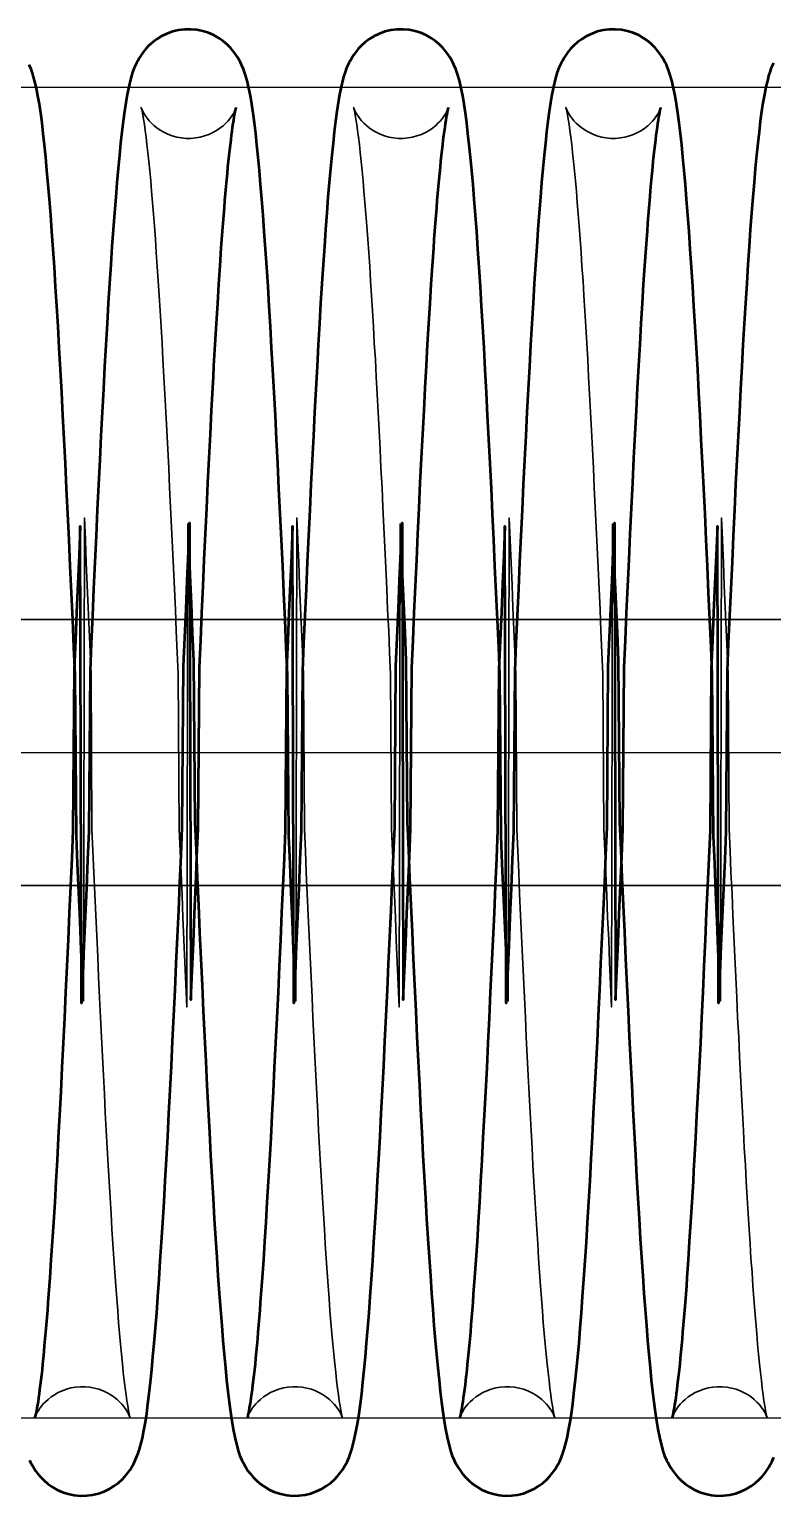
# Model space of a CAD drawing. Header units: millimetres. Extents: x 1448 to 104164, y -19509 to -89.
# Drawn here: x 57135.6 to 57191.4, y -3869 to -3758.8 of the extents above; entities that cross this region are included whole.
import ezdxf

# ---------------------------------------------------------------- set-up
doc = ezdxf.new("R2010")
doc.units = ezdxf.units.MM
doc.header["$LTSCALE"] = 60
doc.header["$MEASUREMENT"] = 0
doc.linetypes.add('CEN', pattern=[62, 60, -1, 0, -1])
doc.layers.get('0').update_dxf_attribs({"linetype": 'CONTINUOUS'})
doc.layers.add('cen', color=14, linetype='CONTINUOUS')
doc.layers.add('가려진 것(ISO)', color=7, linetype='CONTINUOUS', lineweight=35)
doc.layers.add('가시적인 것(ISO)', color=7, linetype='CONTINUOUS', lineweight=50)

# ---------------------------------------------------------------- blocks, each defined once
blk = doc.blocks.new('토션스프링 3')
at = {"layer": '가려진 것(ISO)', "flags": 128}
for points in [[(21461698.5, -50952857.63), (21461698.5, -50952857.65), (21461698.52, -50952857.7), (21461698.57, -50952857.81), (21461698.65, -50952857.97), (21461698.7, -50952858.07), (21461698.78, -50952858.19), (21461698.87, -50952858.33), (21461698.98, -50952858.48), (21461699.12, -50952858.65), (21461699.29, -50952858.82), (21461699.49, -50952859), (21461699.71, -50952859.18), (21461699.97, -50952859.35), (21461700.25, -50952859.51), (21461700.55, -50952859.65), (21461700.87, -50952859.77), (21461701.21, -50952859.86), (21461701.56, -50952859.92), (21461701.91, -50952859.95), (21461702.27, -50952859.95), (21461702.62, -50952859.92), (21461702.97, -50952859.85), (21461703.3, -50952859.76), (21461703.62, -50952859.64), (21461703.92, -50952859.49), (21461704.2, -50952859.33), (21461704.45, -50952859.16), (21461704.67, -50952858.98), (21461704.87, -50952858.8), (21461705.03, -50952858.62), (21461705.17, -50952858.46), (21461705.28, -50952858.31), (21461705.37, -50952858.17), (21461705.44, -50952858.06), (21461705.49, -50952857.95), (21461705.54, -50952857.87), (21461705.59, -50952857.74), (21461705.62, -50952857.67), (21461705.63, -50952857.63), (21461705.63, -50952857.63), (21461705.63, -50952857.67), (21461705.61, -50952857.73), (21461705.59, -50952857.81), (21461705.57, -50952857.91), (21461705.52, -50952858.17), (21461705.46, -50952858.51), (21461705.4, -50952858.9), (21461705.33, -50952859.35), (21461705.27, -50952859.86), (21461705.2, -50952860.41), (21461705.13, -50952861.02), (21461705.06, -50952861.68), (21461704.99, -50952862.38), (21461704.92, -50952863.13), (21461704.85, -50952863.92), (21461704.78, -50952864.76), (21461704.71, -50952865.64), (21461704.64, -50952866.56), (21461704.57, -50952867.52), (21461704.5, -50952868.53), (21461704.43, -50952869.57), (21461704.35, -50952870.65), (21461704.28, -50952871.77), (21461704.21, -50952872.92), (21461704.14, -50952874.11), (21461704.07, -50952875.33), (21461704, -50952876.58), (21461703.93, -50952877.86), (21461703.86, -50952879.18), (21461703.78, -50952880.53), (21461703.71, -50952881.9), (21461703.64, -50952883.31), (21461703.57, -50952884.74), (21461703.5, -50952886.2), (21461703.43, -50952887.68), (21461703.35, -50952889.18), (21461703.28, -50952890.7), (21461703.21, -50952892.23), (21461703.14, -50952893.79), (21461703.07, -50952895.37), (21461703, -50952896.96), (21461702.93, -50952898.58), (21461702.85, -50952900.21), (21461702.78, -50952911.85), (21461702.71, -50952913.5), (21461702.64, -50952915.16), (21461702.57, -50952916.83), (21461702.5, -50952918.5), (21461702.42, -50952920.18), (21461702.35, -50952921.86), (21461702.28, -50952923.54), (21461702.21, -50952925.23), (21461702.14, -50952888.93), (21461702.07, -50952890.62)], [(21461714.44, -50952857.63), (21461714.45, -50952857.65), (21461714.47, -50952857.7), (21461714.52, -50952857.81), (21461714.59, -50952857.97), (21461714.65, -50952858.07), (21461714.72, -50952858.19), (21461714.82, -50952858.33), (21461714.93, -50952858.48), (21461715.07, -50952858.65), (21461715.24, -50952858.82), (21461715.43, -50952859), (21461715.66, -50952859.18), (21461715.91, -50952859.35), (21461716.19, -50952859.51), (21461716.49, -50952859.65), (21461716.82, -50952859.77), (21461717.15, -50952859.86), (21461717.5, -50952859.92), (21461717.86, -50952859.95), (21461718.21, -50952859.95), (21461718.57, -50952859.92), (21461718.92, -50952859.85), (21461719.25, -50952859.76), (21461719.57, -50952859.64), (21461719.87, -50952859.49), (21461720.15, -50952859.33), (21461720.4, -50952859.16), (21461720.62, -50952858.98), (21461720.81, -50952858.8), (21461720.98, -50952858.62), (21461721.11, -50952858.46), (21461721.22, -50952858.31), (21461721.31, -50952858.17), (21461721.38, -50952858.06), (21461721.44, -50952857.95), (21461721.48, -50952857.87), (21461721.54, -50952857.74), (21461721.57, -50952857.67), (21461721.58, -50952857.63), (21461721.58, -50952857.63), (21461721.57, -50952857.67), (21461721.56, -50952857.73), (21461721.54, -50952857.81), (21461721.52, -50952857.91), (21461721.46, -50952858.17), (21461721.41, -50952858.51), (21461721.34, -50952858.9), (21461721.28, -50952859.35), (21461721.21, -50952859.86), (21461721.14, -50952860.41), (21461721.08, -50952861.02), (21461721.01, -50952861.68), (21461720.94, -50952862.38), (21461720.87, -50952863.13), (21461720.8, -50952863.92), (21461720.73, -50952864.76), (21461720.66, -50952865.64), (21461720.59, -50952866.56), (21461720.51, -50952867.52), (21461720.44, -50952868.53), (21461720.37, -50952869.57), (21461720.3, -50952870.65), (21461720.23, -50952871.77), (21461720.16, -50952872.92), (21461720.09, -50952874.11), (21461720.02, -50952875.33), (21461719.94, -50952876.58), (21461719.87, -50952877.86), (21461719.8, -50952879.18), (21461719.73, -50952880.53), (21461719.66, -50952881.9), (21461719.59, -50952883.31), (21461719.52, -50952884.74), (21461719.44, -50952886.2), (21461719.37, -50952887.68), (21461719.3, -50952889.18), (21461719.23, -50952890.7), (21461719.16, -50952892.23), (21461719.09, -50952893.79), (21461719.02, -50952895.37), (21461718.94, -50952896.96), (21461718.87, -50952898.58), (21461718.8, -50952900.21), (21461718.73, -50952911.85), (21461718.66, -50952913.5), (21461718.59, -50952915.16), (21461718.51, -50952916.83), (21461718.44, -50952918.5), (21461718.37, -50952920.18), (21461718.3, -50952921.86), (21461718.23, -50952923.54), (21461718.16, -50952925.23), (21461718.09, -50952888.93), (21461718.01, -50952890.62)], [(21461730.39, -50952857.63), (21461730.4, -50952857.65), (21461730.42, -50952857.7), (21461730.46, -50952857.81), (21461730.54, -50952857.97), (21461730.6, -50952858.07), (21461730.67, -50952858.19), (21461730.76, -50952858.33), (21461730.88, -50952858.48), (21461731.02, -50952858.65), (21461731.18, -50952858.82), (21461731.38, -50952859), (21461731.61, -50952859.18), (21461731.86, -50952859.35), (21461732.14, -50952859.51), (21461732.44, -50952859.65), (21461732.76, -50952859.77), (21461733.1, -50952859.86), (21461733.45, -50952859.92), (21461733.8, -50952859.95), (21461734.16, -50952859.95), (21461734.51, -50952859.92), (21461734.86, -50952859.85), (21461735.2, -50952859.76), (21461735.52, -50952859.64), (21461735.82, -50952859.49), (21461736.09, -50952859.33), (21461736.35, -50952859.16), (21461736.57, -50952858.98), (21461736.76, -50952858.8), (21461736.92, -50952858.62), (21461737.06, -50952858.46), (21461737.17, -50952858.31), (21461737.26, -50952858.17), (21461737.33, -50952858.06), (21461737.39, -50952857.95), (21461737.43, -50952857.87), (21461737.49, -50952857.74), (21461737.52, -50952857.67), (21461737.53, -50952857.63), (21461737.53, -50952857.63), (21461737.52, -50952857.67), (21461737.5, -50952857.73), (21461737.48, -50952857.81), (21461737.46, -50952857.91), (21461737.41, -50952858.17), (21461737.35, -50952858.51), (21461737.29, -50952858.9), (21461737.22, -50952859.35), (21461737.16, -50952859.86), (21461737.09, -50952860.41), (21461737.02, -50952861.02), (21461736.95, -50952861.68), (21461736.88, -50952862.38), (21461736.81, -50952863.13), (21461736.74, -50952863.92), (21461736.67, -50952864.76), (21461736.6, -50952865.64), (21461736.53, -50952866.56), (21461736.46, -50952867.52), (21461736.39, -50952868.53), (21461736.32, -50952869.57), (21461736.25, -50952870.65), (21461736.18, -50952871.77), (21461736.11, -50952872.92), (21461736.03, -50952874.11), (21461735.96, -50952875.33), (21461735.89, -50952876.58), (21461735.82, -50952877.86), (21461735.75, -50952879.18), (21461735.68, -50952880.53), (21461735.61, -50952881.9), (21461735.53, -50952883.31), (21461735.46, -50952884.74), (21461735.39, -50952886.2), (21461735.32, -50952887.68), (21461735.25, -50952889.18), (21461735.18, -50952890.7), (21461735.11, -50952892.23), (21461735.03, -50952893.79), (21461734.96, -50952895.37), (21461734.89, -50952896.96), (21461734.82, -50952898.58), (21461734.75, -50952900.21), (21461734.68, -50952911.85), (21461734.6, -50952913.5), (21461734.53, -50952915.16), (21461734.46, -50952916.83), (21461734.39, -50952918.5), (21461734.32, -50952920.18), (21461734.25, -50952921.86), (21461734.18, -50952923.54), (21461734.1, -50952925.23), (21461734.03, -50952888.93), (21461733.96, -50952890.62)], [(21461697.66, -50952956.08), (21461697.66, -50952956.06), (21461697.64, -50952956.01), (21461697.59, -50952955.9), (21461697.51, -50952955.74), (21461697.46, -50952955.64), (21461697.38, -50952955.52), (21461697.29, -50952955.38), (21461697.18, -50952955.23), (21461697.04, -50952955.06), (21461696.87, -50952954.89), (21461696.68, -50952954.71), (21461696.45, -50952954.53), (21461696.2, -50952954.36), (21461695.92, -50952954.2), (21461695.61, -50952954.06), (21461695.29, -50952953.94), (21461694.96, -50952953.85), (21461694.61, -50952953.79), (21461694.25, -50952953.76), (21461693.9, -50952953.76), (21461693.54, -50952953.79), (21461693.2, -50952953.86), (21461692.86, -50952953.95), (21461692.54, -50952954.07), (21461692.24, -50952954.21), (21461691.96, -50952954.37), (21461691.71, -50952954.55), (21461691.49, -50952954.73), (21461691.3, -50952954.91), (21461691.13, -50952955.08), (21461691, -50952955.25), (21461690.89, -50952955.4), (21461690.8, -50952955.53), (21461690.72, -50952955.65), (21461690.67, -50952955.75), (21461690.63, -50952955.84), (21461690.57, -50952955.97), (21461690.54, -50952956.04), (21461690.53, -50952956.08), (21461690.53, -50952956.08), (21461690.53, -50952956.04), (21461690.55, -50952955.99), (21461690.57, -50952955.9), (21461690.59, -50952955.8), (21461690.64, -50952955.54), (21461690.7, -50952955.21), (21461690.76, -50952954.82), (21461690.82, -50952954.37), (21461690.89, -50952953.86), (21461690.96, -50952953.3), (21461691.03, -50952952.69), (21461691.1, -50952952.03), (21461691.17, -50952951.32), (21461691.24, -50952950.57), (21461691.31, -50952949.77), (21461691.38, -50952948.93), (21461691.45, -50952948.05), (21461691.52, -50952947.13), (21461691.59, -50952946.17), (21461691.66, -50952945.16), (21461691.74, -50952944.12), (21461691.81, -50952943.03), (21461691.88, -50952941.92), (21461691.95, -50952940.76), (21461692.02, -50952939.57), (21461692.09, -50952938.35), (21461692.16, -50952937.1), (21461692.24, -50952935.82), (21461692.31, -50952934.51), (21461692.38, -50952933.16), (21461692.45, -50952931.78), (21461692.52, -50952930.38), (21461692.59, -50952928.95), (21461692.66, -50952927.49), (21461692.74, -50952926.01), (21461692.81, -50952924.51), (21461692.88, -50952922.99), (21461692.95, -50952921.45), (21461693.02, -50952919.89), (21461693.09, -50952918.32), (21461693.16, -50952916.73), (21461693.24, -50952915.12), (21461693.31, -50952913.49), (21461693.38, -50952911.85), (21461693.45, -50952900.2), (21461693.52, -50952898.54), (21461693.59, -50952896.87), (21461693.67, -50952895.2), (21461693.74, -50952893.52), (21461693.81, -50952891.84), (21461693.88, -50952890.15), (21461693.95, -50952888.47), (21461694.02, -50952924.78), (21461694.09, -50952923.09)], [(21461713.61, -50952956.08), (21461713.6, -50952956.06), (21461713.58, -50952956.01), (21461713.54, -50952955.9), (21461713.46, -50952955.74), (21461713.4, -50952955.64), (21461713.33, -50952955.52), (21461713.24, -50952955.38), (21461713.12, -50952955.23), (21461712.98, -50952955.06), (21461712.82, -50952954.89), (21461712.62, -50952954.71), (21461712.4, -50952954.53), (21461712.14, -50952954.36), (21461711.86, -50952954.2), (21461711.56, -50952954.06), (21461711.24, -50952953.94), (21461710.9, -50952953.85), (21461710.56, -50952953.79), (21461710.2, -50952953.76), (21461709.84, -50952953.76), (21461709.49, -50952953.79), (21461709.14, -50952953.86), (21461708.81, -50952953.95), (21461708.49, -50952954.07), (21461708.19, -50952954.21), (21461707.91, -50952954.37), (21461707.66, -50952954.55), (21461707.44, -50952954.73), (21461707.25, -50952954.91), (21461707.08, -50952955.08), (21461706.94, -50952955.25), (21461706.83, -50952955.4), (21461706.74, -50952955.53), (21461706.67, -50952955.65), (21461706.62, -50952955.75), (21461706.57, -50952955.84), (21461706.51, -50952955.97), (21461706.48, -50952956.04), (21461706.47, -50952956.08), (21461706.47, -50952956.08), (21461706.48, -50952956.04), (21461706.5, -50952955.99), (21461706.52, -50952955.9), (21461706.54, -50952955.8), (21461706.59, -50952955.54), (21461706.65, -50952955.21), (21461706.71, -50952954.82), (21461706.77, -50952954.37), (21461706.84, -50952953.86), (21461706.9, -50952953.3), (21461706.97, -50952952.69), (21461707.04, -50952952.03), (21461707.12, -50952951.32), (21461707.19, -50952950.57), (21461707.26, -50952949.77), (21461707.33, -50952948.93), (21461707.4, -50952948.05), (21461707.47, -50952947.13), (21461707.54, -50952946.17), (21461707.61, -50952945.16), (21461707.68, -50952944.12), (21461707.75, -50952943.03), (21461707.83, -50952941.92), (21461707.9, -50952940.76), (21461707.97, -50952939.57), (21461708.04, -50952938.35), (21461708.11, -50952937.1), (21461708.18, -50952935.82), (21461708.25, -50952934.51), (21461708.32, -50952933.16), (21461708.4, -50952931.78), (21461708.47, -50952930.38), (21461708.54, -50952928.95), (21461708.61, -50952927.49), (21461708.68, -50952926.01), (21461708.75, -50952924.51), (21461708.83, -50952922.99), (21461708.9, -50952921.45), (21461708.97, -50952919.89), (21461709.04, -50952918.32), (21461709.11, -50952916.73), (21461709.18, -50952915.12), (21461709.25, -50952913.49), (21461709.33, -50952911.85), (21461709.4, -50952900.2), (21461709.47, -50952898.54), (21461709.54, -50952896.87), (21461709.61, -50952895.2), (21461709.68, -50952893.52), (21461709.75, -50952891.84), (21461709.83, -50952890.15), (21461709.9, -50952888.47), (21461709.97, -50952924.78), (21461710.04, -50952923.09)], [(21461729.56, -50952956.08), (21461729.55, -50952956.06), (21461729.53, -50952956.01), (21461729.49, -50952955.9), (21461729.41, -50952955.74), (21461729.35, -50952955.64), (21461729.28, -50952955.52), (21461729.19, -50952955.38), (21461729.07, -50952955.23), (21461728.93, -50952955.06), (21461728.76, -50952954.89), (21461728.57, -50952954.71), (21461728.34, -50952954.53), (21461728.09, -50952954.36), (21461727.81, -50952954.2), (21461727.51, -50952954.06), (21461727.19, -50952953.94), (21461726.85, -50952953.85), (21461726.5, -50952953.79), (21461726.15, -50952953.76), (21461725.79, -50952953.76), (21461725.44, -50952953.79), (21461725.09, -50952953.86), (21461724.75, -50952953.95), (21461724.43, -50952954.07), (21461724.14, -50952954.21), (21461723.86, -50952954.37), (21461723.61, -50952954.55), (21461723.38, -50952954.73), (21461723.19, -50952954.91), (21461723.03, -50952955.08), (21461722.89, -50952955.25), (21461722.78, -50952955.4), (21461722.69, -50952955.53), (21461722.62, -50952955.65), (21461722.56, -50952955.75), (21461722.52, -50952955.84), (21461722.46, -50952955.97), (21461722.43, -50952956.04), (21461722.42, -50952956.08), (21461722.42, -50952956.08), (21461722.43, -50952956.04), (21461722.44, -50952955.99), (21461722.46, -50952955.9), (21461722.49, -50952955.8), (21461722.54, -50952955.54), (21461722.59, -50952955.21), (21461722.65, -50952954.82), (21461722.72, -50952954.37), (21461722.78, -50952953.86), (21461722.85, -50952953.3), (21461722.92, -50952952.69), (21461722.99, -50952952.03), (21461723.06, -50952951.32), (21461723.13, -50952950.57), (21461723.2, -50952949.77), (21461723.28, -50952948.93), (21461723.35, -50952948.05), (21461723.42, -50952947.13), (21461723.49, -50952946.17), (21461723.56, -50952945.16), (21461723.63, -50952944.12), (21461723.7, -50952943.03), (21461723.77, -50952941.92), (21461723.84, -50952940.76), (21461723.92, -50952939.57), (21461723.99, -50952938.35), (21461724.06, -50952937.1), (21461724.13, -50952935.82), (21461724.2, -50952934.51), (21461724.27, -50952933.16), (21461724.34, -50952931.78), (21461724.41, -50952930.38), (21461724.49, -50952928.95), (21461724.56, -50952927.49), (21461724.63, -50952926.01), (21461724.7, -50952924.51), (21461724.77, -50952922.99), (21461724.84, -50952921.45), (21461724.92, -50952919.89), (21461724.99, -50952918.32), (21461725.06, -50952916.73), (21461725.13, -50952915.12), (21461725.2, -50952913.49), (21461725.27, -50952911.85), (21461725.34, -50952900.2), (21461725.42, -50952898.54), (21461725.49, -50952896.87), (21461725.56, -50952895.2), (21461725.63, -50952893.52), (21461725.7, -50952891.84), (21461725.77, -50952890.15), (21461725.84, -50952888.47), (21461725.92, -50952924.78), (21461725.99, -50952923.09)], [(21461745.5, -50952956.08), (21461745.5, -50952956.06), (21461745.48, -50952956.01), (21461745.43, -50952955.9), (21461745.35, -50952955.74), (21461745.3, -50952955.64), (21461745.22, -50952955.52), (21461745.13, -50952955.38), (21461745.02, -50952955.23), (21461744.88, -50952955.06), (21461744.71, -50952954.89), (21461744.52, -50952954.71), (21461744.29, -50952954.53), (21461744.04, -50952954.36), (21461743.76, -50952954.2), (21461743.45, -50952954.06), (21461743.13, -50952953.94), (21461742.8, -50952953.85), (21461742.45, -50952953.79), (21461742.09, -50952953.76), (21461741.74, -50952953.76), (21461741.38, -50952953.79), (21461741.04, -50952953.86), (21461740.7, -50952953.95), (21461740.38, -50952954.07), (21461740.08, -50952954.21), (21461739.8, -50952954.37), (21461739.55, -50952954.55), (21461739.33, -50952954.73), (21461739.14, -50952954.91), (21461738.97, -50952955.08), (21461738.84, -50952955.25), (21461738.73, -50952955.4), (21461738.64, -50952955.53), (21461738.57, -50952955.65), (21461738.51, -50952955.75), (21461738.47, -50952955.84), (21461738.41, -50952955.97), (21461738.38, -50952956.04), (21461738.37, -50952956.08), (21461738.37, -50952956.08), (21461738.37, -50952956.04), (21461738.39, -50952955.99), (21461738.41, -50952955.9), (21461738.43, -50952955.8), (21461738.48, -50952955.54), (21461738.54, -50952955.21), (21461738.6, -50952954.82), (21461738.66, -50952954.37), (21461738.73, -50952953.86), (21461738.8, -50952953.3), (21461738.87, -50952952.69), (21461738.94, -50952952.03), (21461739.01, -50952951.32), (21461739.08, -50952950.57), (21461739.15, -50952949.77), (21461739.22, -50952948.93), (21461739.29, -50952948.05), (21461739.36, -50952947.13), (21461739.43, -50952946.17), (21461739.51, -50952945.16), (21461739.58, -50952944.12), (21461739.65, -50952943.03), (21461739.72, -50952941.92), (21461739.79, -50952940.76), (21461739.86, -50952939.57), (21461739.93, -50952938.35), (21461740, -50952937.1), (21461740.08, -50952935.82), (21461740.15, -50952934.51), (21461740.22, -50952933.16), (21461740.29, -50952931.78), (21461740.36, -50952930.38), (21461740.43, -50952928.95), (21461740.5, -50952927.49), (21461740.58, -50952926.01), (21461740.65, -50952924.51), (21461740.72, -50952922.99), (21461740.79, -50952921.45), (21461740.86, -50952919.89), (21461740.93, -50952918.32), (21461741, -50952916.73), (21461741.08, -50952915.12), (21461741.15, -50952913.49), (21461741.22, -50952911.85), (21461741.29, -50952900.2), (21461741.36, -50952898.54), (21461741.43, -50952896.87), (21461741.51, -50952895.2), (21461741.58, -50952893.52), (21461741.65, -50952891.84), (21461741.72, -50952890.15), (21461741.79, -50952888.47), (21461741.86, -50952924.78), (21461741.93, -50952923.09)]]:
    blk.add_lwpolyline(points, dxfattribs=at)
at = {"layer": '가시적인 것(ISO)', "flags": 128}
for points in [[(21461690.05, -50952854.31), (21461690.21, -50952854.66), (21461690.33, -50952854.97), (21461690.42, -50952855.25), (21461690.48, -50952855.53), (21461690.61, -50952856.08), (21461690.73, -50952856.66), (21461690.84, -50952857.28), (21461690.94, -50952857.94), (21461691.04, -50952858.66), (21461691.13, -50952859.45), (21461691.23, -50952860.3), (21461691.32, -50952861.22), (21461691.42, -50952862.21), (21461691.51, -50952863.26), (21461691.6, -50952864.37), (21461691.7, -50952865.55), (21461691.79, -50952866.79), (21461691.88, -50952868.08), (21461691.97, -50952869.44), (21461692.06, -50952870.86), (21461692.15, -50952872.33), (21461692.25, -50952873.87), (21461692.34, -50952875.46), (21461692.43, -50952877.1), (21461692.52, -50952878.79), (21461692.61, -50952880.52), (21461692.71, -50952882.3), (21461692.8, -50952884.11), (21461692.89, -50952885.97), (21461692.98, -50952887.87), (21461693.07, -50952889.81), (21461693.16, -50952891.79), (21461693.26, -50952893.79), (21461693.35, -50952895.83), (21461693.44, -50952897.88), (21461693.53, -50952899.96), (21461693.62, -50952912.05), (21461693.71, -50952914.16), (21461693.8, -50952916.29), (21461693.9, -50952918.44), (21461693.99, -50952920.6), (21461694.08, -50952922.76), (21461694.17, -50952924.93), (21461694.26, -50952889.1), (21461694.35, -50952891.26), (21461694.45, -50952893.41), (21461694.54, -50952895.55), (21461694.63, -50952897.69), (21461694.72, -50952899.82), (21461694.81, -50952911.94), (21461694.9, -50952914.04), (21461695, -50952916.11), (21461695.09, -50952918.16), (21461695.18, -50952920.18), (21461695.27, -50952922.16), (21461695.36, -50952924.12), (21461695.45, -50952926.04), (21461695.54, -50952927.93), (21461695.64, -50952929.78), (21461695.73, -50952931.59), (21461695.82, -50952933.35), (21461695.91, -50952935.07), (21461696, -50952936.73), (21461696.05, -50952937.54), (21461696.09, -50952938.34), (21461696.18, -50952939.89), (21461696.28, -50952941.39), (21461696.37, -50952942.84), (21461696.46, -50952944.23), (21461696.55, -50952945.55), (21461696.59, -50952946.19), (21461696.64, -50952946.81), (21461696.69, -50952947.42), (21461696.73, -50952948), (21461696.78, -50952948.57), (21461696.82, -50952949.12), (21461696.87, -50952949.66), (21461696.91, -50952950.17), (21461696.96, -50952950.67), (21461697, -50952951.15), (21461697.05, -50952951.62), (21461697.09, -50952952.06), (21461697.13, -50952952.49), (21461697.18, -50952952.89), (21461697.22, -50952953.27), (21461697.27, -50952953.64), (21461697.31, -50952953.98), (21461697.35, -50952954.3), (21461697.39, -50952954.6), (21461697.43, -50952954.88), (21461697.47, -50952955.13), (21461697.51, -50952955.36), (21461697.55, -50952955.56), (21461697.58, -50952955.73), (21461697.61, -50952955.88), (21461697.64, -50952955.98), (21461697.66, -50952956.05), (21461697.66, -50952956.08)], [(21461694.09, -50952923.09), (21461694.19, -50952920.93), (21461694.28, -50952918.77), (21461694.37, -50952916.62), (21461694.46, -50952914.48), (21461694.55, -50952912.36), (21461694.64, -50952900.26), (21461694.73, -50952898.19), (21461694.83, -50952896.13), (21461694.92, -50952894.1), (21461695.01, -50952892.09), (21461695.1, -50952890.11), (21461695.19, -50952888.16), (21461695.28, -50952886.25), (21461695.38, -50952884.38), (21461695.47, -50952882.56), (21461695.56, -50952880.78), (21461695.65, -50952879.04), (21461695.74, -50952877.35), (21461695.83, -50952875.7), (21461695.93, -50952874.1), (21461696.02, -50952872.56), (21461696.11, -50952871.07), (21461696.2, -50952869.64), (21461696.3, -50952868.27), (21461696.39, -50952866.96), (21461696.48, -50952865.72), (21461696.57, -50952864.53), (21461696.66, -50952863.41), (21461696.76, -50952862.36), (21461696.85, -50952861.37), (21461696.94, -50952860.44), (21461697.04, -50952859.58), (21461697.13, -50952858.79), (21461697.23, -50952858.06), (21461697.33, -50952857.39), (21461697.44, -50952856.76), (21461697.55, -50952856.17), (21461697.69, -50952855.61), (21461697.85, -50952855.06), (21461697.96, -50952854.75), (21461698.09, -50952854.43), (21461698.18, -50952854.25), (21461698.28, -50952854.05), (21461698.4, -50952853.85), (21461698.55, -50952853.63), (21461698.72, -50952853.39), (21461698.93, -50952853.14), (21461699.18, -50952852.89), (21461699.47, -50952852.65), (21461699.8, -50952852.41), (21461700.17, -50952852.2), (21461700.58, -50952852.03), (21461701.01, -50952851.89), (21461701.46, -50952851.8), (21461701.91, -50952851.76), (21461702.38, -50952851.77), (21461702.84, -50952851.83), (21461703.28, -50952851.93), (21461703.7, -50952852.09), (21461704.09, -50952852.28), (21461704.45, -50952852.49), (21461704.77, -50952852.73), (21461705.04, -50952852.98), (21461705.28, -50952853.23), (21461705.48, -50952853.47), (21461705.64, -50952853.7), (21461705.78, -50952853.92), (21461705.9, -50952854.12), (21461706, -50952854.31), (21461706.16, -50952854.66), (21461706.28, -50952854.97), (21461706.36, -50952855.25), (21461706.43, -50952855.53), (21461706.56, -50952856.08), (21461706.68, -50952856.66), (21461706.79, -50952857.28), (21461706.89, -50952857.94), (21461706.98, -50952858.66), (21461707.08, -50952859.45), (21461707.17, -50952860.3), (21461707.27, -50952861.22), (21461707.36, -50952862.21), (21461707.46, -50952863.26), (21461707.55, -50952864.37), (21461707.64, -50952865.55), (21461707.73, -50952866.79), (21461707.83, -50952868.08), (21461707.92, -50952869.44), (21461708.01, -50952870.86), (21461708.1, -50952872.33), (21461708.19, -50952873.87), (21461708.29, -50952875.46), (21461708.38, -50952877.1), (21461708.47, -50952878.79), (21461708.56, -50952880.52), (21461708.65, -50952882.3), (21461708.74, -50952884.11), (21461708.84, -50952885.97), (21461708.93, -50952887.87), (21461709.02, -50952889.81), (21461709.11, -50952891.79), (21461709.2, -50952893.79), (21461709.29, -50952895.83), (21461709.39, -50952897.88), (21461709.48, -50952899.96), (21461709.57, -50952912.05), (21461709.66, -50952914.16), (21461709.75, -50952916.29), (21461709.84, -50952918.44), (21461709.93, -50952920.6), (21461710.03, -50952922.76), (21461710.12, -50952924.93), (21461710.21, -50952889.1), (21461710.3, -50952891.26), (21461710.39, -50952893.41), (21461710.48, -50952895.55), (21461710.58, -50952897.69), (21461710.67, -50952899.82), (21461710.76, -50952911.94), (21461710.85, -50952914.04), (21461710.94, -50952916.11), (21461711.03, -50952918.16), (21461711.13, -50952920.18), (21461711.22, -50952922.16), (21461711.31, -50952924.12), (21461711.4, -50952926.04), (21461711.49, -50952927.93), (21461711.58, -50952929.78), (21461711.67, -50952931.59), (21461711.77, -50952933.35), (21461711.86, -50952935.07), (21461711.95, -50952936.73), (21461711.99, -50952937.54), (21461712.04, -50952938.34), (21461712.13, -50952939.89), (21461712.22, -50952941.39), (21461712.31, -50952942.84), (21461712.41, -50952944.23), (21461712.5, -50952945.55), (21461712.54, -50952946.19), (21461712.59, -50952946.81), (21461712.63, -50952947.42), (21461712.68, -50952948), (21461712.72, -50952948.57), (21461712.77, -50952949.12), (21461712.81, -50952949.66), (21461712.86, -50952950.17), (21461712.9, -50952950.67), (21461712.95, -50952951.15), (21461712.99, -50952951.62), (21461713.04, -50952952.06), (21461713.08, -50952952.49), (21461713.13, -50952952.89), (21461713.17, -50952953.27), (21461713.21, -50952953.64), (21461713.25, -50952953.98), (21461713.3, -50952954.3), (21461713.34, -50952954.6), (21461713.38, -50952954.88), (21461713.42, -50952955.13), (21461713.46, -50952955.36), (21461713.49, -50952955.56), (21461713.53, -50952955.73), (21461713.56, -50952955.88), (21461713.58, -50952955.98), (21461713.6, -50952956.05), (21461713.61, -50952956.08)], [(21461710.04, -50952923.09), (21461710.13, -50952920.93), (21461710.22, -50952918.77), (21461710.32, -50952916.62), (21461710.41, -50952914.48), (21461710.5, -50952912.36), (21461710.59, -50952900.26), (21461710.68, -50952898.19), (21461710.77, -50952896.13), (21461710.86, -50952894.1), (21461710.96, -50952892.09), (21461711.05, -50952890.11), (21461711.14, -50952888.16), (21461711.23, -50952886.25), (21461711.32, -50952884.38), (21461711.41, -50952882.56), (21461711.51, -50952880.78), (21461711.6, -50952879.04), (21461711.69, -50952877.35), (21461711.78, -50952875.7), (21461711.87, -50952874.1), (21461711.97, -50952872.56), (21461712.06, -50952871.07), (21461712.15, -50952869.64), (21461712.24, -50952868.27), (21461712.33, -50952866.96), (21461712.43, -50952865.72), (21461712.52, -50952864.53), (21461712.61, -50952863.41), (21461712.7, -50952862.36), (21461712.8, -50952861.37), (21461712.89, -50952860.44), (21461712.99, -50952859.58), (21461713.08, -50952858.79), (21461713.17, -50952858.06), (21461713.28, -50952857.39), (21461713.38, -50952856.76), (21461713.5, -50952856.17), (21461713.63, -50952855.61), (21461713.8, -50952855.06), (21461713.9, -50952854.75), (21461714.04, -50952854.42), (21461714.13, -50952854.25), (21461714.23, -50952854.05), (21461714.35, -50952853.85), (21461714.49, -50952853.63), (21461714.67, -50952853.39), (21461714.88, -50952853.14), (21461715.13, -50952852.89), (21461715.42, -50952852.65), (21461715.75, -50952852.41), (21461716.12, -50952852.2), (21461716.52, -50952852.03), (21461716.95, -50952851.89), (21461717.4, -50952851.8), (21461717.86, -50952851.76), (21461718.33, -50952851.77), (21461718.78, -50952851.83), (21461719.23, -50952851.93), (21461719.65, -50952852.09), (21461720.04, -50952852.28), (21461720.4, -50952852.49), (21461720.72, -50952852.73), (21461720.99, -50952852.98), (21461721.23, -50952853.23), (21461721.42, -50952853.47), (21461721.59, -50952853.7), (21461721.72, -50952853.92), (21461721.84, -50952854.12), (21461721.94, -50952854.31), (21461722.11, -50952854.66), (21461722.22, -50952854.97), (21461722.31, -50952855.25), (21461722.38, -50952855.53), (21461722.51, -50952856.08), (21461722.63, -50952856.66), (21461722.73, -50952857.28), (21461722.83, -50952857.94), (21461722.93, -50952858.66), (21461723.03, -50952859.45), (21461723.12, -50952860.3), (21461723.22, -50952861.22), (21461723.31, -50952862.21), (21461723.4, -50952863.26), (21461723.5, -50952864.37), (21461723.59, -50952865.55), (21461723.68, -50952866.79), (21461723.77, -50952868.08), (21461723.86, -50952869.44), (21461723.96, -50952870.86), (21461724.05, -50952872.33), (21461724.14, -50952873.87), (21461724.23, -50952875.46), (21461724.32, -50952877.1), (21461724.42, -50952878.79), (21461724.51, -50952880.52), (21461724.6, -50952882.3), (21461724.69, -50952884.11), (21461724.78, -50952885.97), (21461724.87, -50952887.87), (21461724.97, -50952889.81), (21461725.06, -50952891.79), (21461725.15, -50952893.79), (21461725.24, -50952895.83), (21461725.33, -50952897.88), (21461725.42, -50952899.96), (21461725.51, -50952912.05), (21461725.61, -50952914.16), (21461725.7, -50952916.29), (21461725.79, -50952918.44), (21461725.88, -50952920.6), (21461725.97, -50952922.76), (21461726.06, -50952924.93), (21461726.16, -50952889.1), (21461726.25, -50952891.26), (21461726.34, -50952893.41), (21461726.43, -50952895.55), (21461726.52, -50952897.69), (21461726.61, -50952899.82), (21461726.71, -50952911.94), (21461726.8, -50952914.04), (21461726.89, -50952916.11), (21461726.98, -50952918.16), (21461727.07, -50952920.18), (21461727.16, -50952922.16), (21461727.25, -50952924.12), (21461727.35, -50952926.04), (21461727.44, -50952927.93), (21461727.53, -50952929.78), (21461727.62, -50952931.59), (21461727.71, -50952933.35), (21461727.8, -50952935.07), (21461727.9, -50952936.73), (21461727.94, -50952937.54), (21461727.99, -50952938.34), (21461728.08, -50952939.89), (21461728.17, -50952941.39), (21461728.26, -50952942.84), (21461728.35, -50952944.23), (21461728.44, -50952945.55), (21461728.49, -50952946.19), (21461728.53, -50952946.81), (21461728.58, -50952947.42), (21461728.62, -50952948), (21461728.67, -50952948.57), (21461728.71, -50952949.12), (21461728.76, -50952949.66), (21461728.8, -50952950.17), (21461728.85, -50952950.67), (21461728.89, -50952951.15), (21461728.94, -50952951.62), (21461728.98, -50952952.06), (21461729.03, -50952952.49), (21461729.07, -50952952.89), (21461729.12, -50952953.27), (21461729.16, -50952953.64), (21461729.2, -50952953.98), (21461729.24, -50952954.3), (21461729.29, -50952954.6), (21461729.33, -50952954.88), (21461729.37, -50952955.13), (21461729.41, -50952955.36), (21461729.44, -50952955.56), (21461729.48, -50952955.73), (21461729.51, -50952955.88), (21461729.53, -50952955.98), (21461729.55, -50952956.05), (21461729.56, -50952956.08)], [(21461725.99, -50952923.09), (21461726.08, -50952920.93), (21461726.17, -50952918.77), (21461726.26, -50952916.62), (21461726.35, -50952914.48), (21461726.45, -50952912.36), (21461726.54, -50952900.26), (21461726.63, -50952898.19), (21461726.72, -50952896.13), (21461726.81, -50952894.1), (21461726.9, -50952892.09), (21461727, -50952890.11), (21461727.09, -50952888.16), (21461727.18, -50952886.25), (21461727.27, -50952884.38), (21461727.36, -50952882.56), (21461727.45, -50952880.78), (21461727.54, -50952879.04), (21461727.64, -50952877.35), (21461727.73, -50952875.7), (21461727.82, -50952874.1), (21461727.91, -50952872.56), (21461728, -50952871.07), (21461728.1, -50952869.64), (21461728.19, -50952868.27), (21461728.28, -50952866.96), (21461728.37, -50952865.72), (21461728.47, -50952864.53), (21461728.56, -50952863.41), (21461728.65, -50952862.36), (21461728.74, -50952861.37), (21461728.84, -50952860.44), (21461728.93, -50952859.58), (21461729.03, -50952858.79), (21461729.12, -50952858.06), (21461729.22, -50952857.39), (21461729.33, -50952856.76), (21461729.45, -50952856.17), (21461729.58, -50952855.61), (21461729.74, -50952855.06), (21461729.85, -50952854.75), (21461729.99, -50952854.42), (21461730.07, -50952854.24), (21461730.17, -50952854.05), (21461730.29, -50952853.85), (21461730.44, -50952853.62), (21461730.62, -50952853.39), (21461730.82, -50952853.14), (21461731.07, -50952852.89), (21461731.37, -50952852.65), (21461731.7, -50952852.41), (21461732.07, -50952852.2), (21461732.47, -50952852.03), (21461732.9, -50952851.89), (21461733.35, -50952851.8), (21461733.81, -50952851.76), (21461734.27, -50952851.77), (21461734.73, -50952851.83), (21461735.17, -50952851.93), (21461735.59, -50952852.09), (21461735.99, -50952852.28), (21461736.35, -50952852.49), (21461736.66, -50952852.73), (21461736.94, -50952852.98), (21461737.17, -50952853.23), (21461737.37, -50952853.47), (21461737.53, -50952853.7), (21461737.67, -50952853.92), (21461737.79, -50952854.12), (21461737.89, -50952854.31), (21461738.05, -50952854.66), (21461738.17, -50952854.97), (21461738.26, -50952855.25), (21461738.32, -50952855.53), (21461738.45, -50952856.08), (21461738.57, -50952856.66), (21461738.68, -50952857.28), (21461738.78, -50952857.94), (21461738.88, -50952858.66), (21461738.97, -50952859.45), (21461739.07, -50952860.3), (21461739.16, -50952861.22), (21461739.26, -50952862.21), (21461739.35, -50952863.26), (21461739.44, -50952864.37), (21461739.54, -50952865.55), (21461739.63, -50952866.79), (21461739.72, -50952868.08), (21461739.81, -50952869.44), (21461739.9, -50952870.86), (21461740, -50952872.33), (21461740.09, -50952873.87), (21461740.18, -50952875.46), (21461740.27, -50952877.1), (21461740.36, -50952878.79), (21461740.45, -50952880.52), (21461740.55, -50952882.3), (21461740.64, -50952884.11), (21461740.73, -50952885.97), (21461740.82, -50952887.87), (21461740.91, -50952889.81), (21461741, -50952891.79), (21461741.1, -50952893.79), (21461741.19, -50952895.83), (21461741.28, -50952897.88), (21461741.37, -50952899.96), (21461741.46, -50952912.05), (21461741.55, -50952914.16), (21461741.64, -50952916.29), (21461741.74, -50952918.44), (21461741.83, -50952920.6), (21461741.92, -50952922.76), (21461742.01, -50952924.93), (21461742.1, -50952889.1), (21461742.19, -50952891.26), (21461742.29, -50952893.41), (21461742.38, -50952895.55), (21461742.47, -50952897.69), (21461742.56, -50952899.82), (21461742.65, -50952911.94), (21461742.74, -50952914.04), (21461742.84, -50952916.11), (21461742.93, -50952918.16), (21461743.02, -50952920.18), (21461743.11, -50952922.16), (21461743.2, -50952924.12), (21461743.29, -50952926.04), (21461743.38, -50952927.93), (21461743.48, -50952929.78), (21461743.57, -50952931.59), (21461743.66, -50952933.35), (21461743.75, -50952935.07), (21461743.84, -50952936.73), (21461743.89, -50952937.54), (21461743.93, -50952938.34), (21461744.02, -50952939.89), (21461744.12, -50952941.39), (21461744.21, -50952942.84), (21461744.3, -50952944.23), (21461744.39, -50952945.55), (21461744.44, -50952946.19), (21461744.48, -50952946.81), (21461744.53, -50952947.42), (21461744.57, -50952948), (21461744.62, -50952948.57), (21461744.66, -50952949.12), (21461744.71, -50952949.66), (21461744.75, -50952950.17), (21461744.8, -50952950.67), (21461744.84, -50952951.15), (21461744.89, -50952951.62), (21461744.93, -50952952.06), (21461744.97, -50952952.49), (21461745.02, -50952952.89), (21461745.06, -50952953.27), (21461745.11, -50952953.64), (21461745.15, -50952953.98), (21461745.19, -50952954.3), (21461745.23, -50952954.6), (21461745.27, -50952954.88), (21461745.31, -50952955.13), (21461745.35, -50952955.36), (21461745.39, -50952955.56), (21461745.42, -50952955.73), (21461745.45, -50952955.88), (21461745.48, -50952955.98), (21461745.5, -50952956.05), (21461745.5, -50952956.08)], [(21461741.93, -50952923.09), (21461742.03, -50952920.93), (21461742.12, -50952918.77), (21461742.21, -50952916.62), (21461742.3, -50952914.48), (21461742.39, -50952912.36), (21461742.48, -50952900.26), (21461742.58, -50952898.19), (21461742.67, -50952896.13), (21461742.76, -50952894.1), (21461742.85, -50952892.09), (21461742.94, -50952890.11), (21461743.03, -50952888.16), (21461743.13, -50952886.25), (21461743.22, -50952884.38), (21461743.31, -50952882.55), (21461743.4, -50952880.77), (21461743.49, -50952879.04), (21461743.58, -50952877.35), (21461743.68, -50952875.7), (21461743.77, -50952874.1), (21461743.86, -50952872.56), (21461743.95, -50952871.07), (21461744.04, -50952869.64), (21461744.14, -50952868.27), (21461744.23, -50952866.96), (21461744.32, -50952865.72), (21461744.41, -50952864.53), (21461744.5, -50952863.41), (21461744.6, -50952862.36), (21461744.69, -50952861.37), (21461744.79, -50952860.44), (21461744.88, -50952859.58), (21461744.97, -50952858.79), (21461745.07, -50952858.06), (21461745.17, -50952857.39), (21461745.28, -50952856.76), (21461745.39, -50952856.17), (21461745.53, -50952855.61), (21461745.69, -50952855.06), (21461745.8, -50952854.75), (21461745.94, -50952854.42)], [(21461702.07, -50952890.62), (21461701.98, -50952892.78), (21461701.88, -50952894.94), (21461701.79, -50952897.09), (21461701.7, -50952899.22), (21461701.61, -50952911.34), (21461701.52, -50952913.43), (21461701.43, -50952915.51), (21461701.33, -50952917.57), (21461701.24, -50952919.6), (21461701.15, -50952921.61), (21461701.06, -50952923.59), (21461700.97, -50952925.54), (21461700.88, -50952927.45), (21461700.78, -50952929.31), (21461700.69, -50952931.13), (21461700.6, -50952932.91), (21461700.51, -50952934.65), (21461700.42, -50952936.35), (21461700.33, -50952938), (21461700.23, -50952939.59), (21461700.14, -50952941.14), (21461700.05, -50952942.62), (21461699.96, -50952944.05), (21461699.87, -50952945.42), (21461699.78, -50952946.72), (21461699.68, -50952947.97), (21461699.59, -50952949.15), (21461699.5, -50952950.28), (21461699.41, -50952951.34), (21461699.31, -50952952.33), (21461699.22, -50952953.26), (21461699.12, -50952954.13), (21461699.02, -50952954.93), (21461698.93, -50952955.66), (21461698.83, -50952956.33), (21461698.72, -50952956.95), (21461698.61, -50952957.54), (21461698.48, -50952958.09), (21461698.33, -50952958.65), (21461698.23, -50952958.95), (21461698.08, -50952959.28), (21461697.99, -50952959.46), (21461697.88, -50952959.66), (21461697.76, -50952959.86), (21461697.61, -50952960.08), (21461697.44, -50952960.32), (21461697.23, -50952960.57), (21461696.98, -50952960.82), (21461696.69, -50952961.06), (21461696.36, -50952961.29), (21461695.99, -50952961.5), (21461695.58, -50952961.68), (21461695.16, -50952961.82), (21461694.71, -50952961.91), (21461694.25, -50952961.95), (21461693.78, -50952961.94), (21461693.33, -50952961.88), (21461692.88, -50952961.78), (21461692.46, -50952961.62), (21461692.07, -50952961.44), (21461691.71, -50952961.22), (21461691.39, -50952960.98), (21461691.12, -50952960.73), (21461690.88, -50952960.48), (21461690.68, -50952960.24), (21461690.52, -50952960.01), (21461690.38, -50952959.79), (21461690.27, -50952959.59), (21461690.18, -50952959.4), (21461690.03, -50952959.06)], [(21461718.01, -50952890.62), (21461717.92, -50952892.78), (21461717.83, -50952894.94), (21461717.74, -50952897.09), (21461717.65, -50952899.22), (21461717.56, -50952911.34), (21461717.46, -50952913.43), (21461717.37, -50952915.51), (21461717.28, -50952917.57), (21461717.19, -50952919.6), (21461717.1, -50952921.61), (21461717.01, -50952923.59), (21461716.91, -50952925.54), (21461716.82, -50952927.45), (21461716.73, -50952929.31), (21461716.64, -50952931.13), (21461716.55, -50952932.91), (21461716.46, -50952934.65), (21461716.37, -50952936.35), (21461716.27, -50952938), (21461716.18, -50952939.59), (21461716.09, -50952941.14), (21461716, -50952942.62), (21461715.91, -50952944.05), (21461715.81, -50952945.42), (21461715.72, -50952946.72), (21461715.63, -50952947.97), (21461715.54, -50952949.15), (21461715.45, -50952950.28), (21461715.35, -50952951.34), (21461715.26, -50952952.33), (21461715.16, -50952953.26), (21461715.07, -50952954.13), (21461714.97, -50952954.93), (21461714.88, -50952955.66), (21461714.78, -50952956.33), (21461714.67, -50952956.95), (21461714.55, -50952957.54), (21461714.42, -50952958.09), (21461714.28, -50952958.65), (21461714.18, -50952958.95), (21461714.03, -50952959.28), (21461713.94, -50952959.46), (21461713.83, -50952959.66), (21461713.71, -50952959.86), (21461713.56, -50952960.08), (21461713.39, -50952960.32), (21461713.18, -50952960.57), (21461712.93, -50952960.82), (21461712.64, -50952961.06), (21461712.31, -50952961.29), (21461711.94, -50952961.5), (21461711.53, -50952961.68), (21461711.1, -50952961.82), (21461710.65, -50952961.91), (21461710.19, -50952961.95), (21461709.73, -50952961.94), (21461709.27, -50952961.88), (21461708.83, -50952961.78), (21461708.41, -50952961.62), (21461708.02, -50952961.44), (21461707.66, -50952961.22), (21461707.34, -50952960.98), (21461707.06, -50952960.73), (21461706.83, -50952960.48), (21461706.63, -50952960.24), (21461706.47, -50952960.01), (21461706.33, -50952959.79), (21461706.22, -50952959.59), (21461706.12, -50952959.4), (21461705.97, -50952959.06), (21461705.86, -50952958.75), (21461705.76, -50952958.46), (21461705.68, -50952958.19), (21461705.55, -50952957.63), (21461705.43, -50952957.05), (21461705.32, -50952956.43), (21461705.22, -50952955.77), (21461705.12, -50952955.05), (21461705.03, -50952954.27), (21461704.93, -50952953.42), (21461704.84, -50952952.5), (21461704.75, -50952951.52), (21461704.65, -50952950.48), (21461704.56, -50952949.37), (21461704.47, -50952948.2), (21461704.38, -50952946.97), (21461704.28, -50952945.67), (21461704.19, -50952944.31), (21461704.1, -50952942.89), (21461704.01, -50952941.41), (21461703.92, -50952939.87), (21461703.82, -50952938.29), (21461703.73, -50952936.65), (21461703.64, -50952934.97), (21461703.55, -50952933.24), (21461703.46, -50952931.47), (21461703.37, -50952929.65), (21461703.27, -50952927.79), (21461703.18, -50952925.88), (21461703.09, -50952923.94), (21461703, -50952921.97), (21461702.91, -50952919.97), (21461702.82, -50952917.94), (21461702.72, -50952915.89), (21461702.63, -50952913.82), (21461702.54, -50952911.72), (21461702.45, -50952899.61), (21461702.36, -50952897.47), (21461702.27, -50952895.32), (21461702.17, -50952893.17), (21461702.08, -50952891), (21461701.99, -50952888.84), (21461701.9, -50952924.68), (21461701.81, -50952922.52), (21461701.72, -50952920.37), (21461701.63, -50952918.22), (21461701.53, -50952916.08), (21461701.44, -50952913.95), (21461701.35, -50952911.83), (21461701.26, -50952899.73), (21461701.17, -50952897.66), (21461701.08, -50952895.61), (21461700.98, -50952893.6), (21461700.89, -50952891.61), (21461700.8, -50952889.66), (21461700.71, -50952887.73), (21461700.62, -50952885.84), (21461700.53, -50952883.99), (21461700.44, -50952882.18), (21461700.34, -50952880.41), (21461700.25, -50952878.7), (21461700.21, -50952877.86), (21461700.16, -50952877.04), (21461700.07, -50952875.43), (21461699.98, -50952873.87), (21461699.89, -50952872.36), (21461699.8, -50952870.91), (21461699.7, -50952869.52), (21461699.61, -50952868.2), (21461699.57, -50952867.56), (21461699.52, -50952866.93), (21461699.48, -50952866.33), (21461699.43, -50952865.74), (21461699.39, -50952865.17), (21461699.34, -50952864.62), (21461699.25, -50952863.56), (21461699.21, -50952863.06), (21461699.16, -50952862.58), (21461699.11, -50952862.11), (21461699.07, -50952861.66), (21461699.02, -50952861.23), (21461698.98, -50952860.82), (21461698.93, -50952860.44), (21461698.89, -50952860.07), (21461698.85, -50952859.72), (21461698.81, -50952859.4), (21461698.76, -50952859.1), (21461698.72, -50952858.83), (21461698.69, -50952858.58), (21461698.65, -50952858.35), (21461698.61, -50952858.15), (21461698.58, -50952857.98), (21461698.55, -50952857.83), (21461698.52, -50952857.72), (21461698.5, -50952857.65), (21461698.5, -50952857.63)], [(21461733.96, -50952890.62), (21461733.87, -50952892.78), (21461733.78, -50952894.94), (21461733.69, -50952897.09), (21461733.59, -50952899.22), (21461733.5, -50952911.34), (21461733.41, -50952913.43), (21461733.32, -50952915.51), (21461733.23, -50952917.57), (21461733.14, -50952919.6), (21461733.04, -50952921.61), (21461732.95, -50952923.59), (21461732.86, -50952925.54), (21461732.77, -50952927.45), (21461732.68, -50952929.31), (21461732.59, -50952931.13), (21461732.5, -50952932.91), (21461732.4, -50952934.65), (21461732.31, -50952936.35), (21461732.22, -50952938), (21461732.13, -50952939.59), (21461732.04, -50952941.14), (21461731.94, -50952942.62), (21461731.85, -50952944.05), (21461731.76, -50952945.42), (21461731.67, -50952946.72), (21461731.58, -50952947.97), (21461731.48, -50952949.15), (21461731.39, -50952950.28), (21461731.3, -50952951.34), (21461731.2, -50952952.33), (21461731.11, -50952953.26), (21461731.01, -50952954.13), (21461730.92, -50952954.93), (21461730.82, -50952955.66), (21461730.72, -50952956.33), (21461730.62, -50952956.95), (21461730.5, -50952957.54), (21461730.37, -50952958.09), (21461730.23, -50952958.65), (21461730.12, -50952958.95), (21461729.98, -50952959.28), (21461729.88, -50952959.46), (21461729.78, -50952959.66), (21461729.65, -50952959.86), (21461729.51, -50952960.08), (21461729.33, -50952960.32), (21461729.12, -50952960.57), (21461728.87, -50952960.82), (21461728.58, -50952961.06), (21461728.25, -50952961.29), (21461727.88, -50952961.5), (21461727.48, -50952961.68), (21461727.05, -50952961.82), (21461726.6, -50952961.91), (21461726.14, -50952961.95), (21461725.68, -50952961.94), (21461725.22, -50952961.88), (21461724.78, -50952961.78), (21461724.35, -50952961.62), (21461723.96, -50952961.44), (21461723.61, -50952961.22), (21461723.29, -50952960.98), (21461723.01, -50952960.73), (21461722.78, -50952960.48), (21461722.58, -50952960.24), (21461722.41, -50952960.01), (21461722.28, -50952959.79), (21461722.16, -50952959.59), (21461722.07, -50952959.4), (21461721.92, -50952959.06), (21461721.8, -50952958.75), (21461721.71, -50952958.46), (21461721.63, -50952958.19), (21461721.5, -50952957.63), (21461721.38, -50952957.05), (21461721.27, -50952956.43), (21461721.16, -50952955.77), (21461721.07, -50952955.05), (21461720.97, -50952954.27), (21461720.88, -50952953.42), (21461720.79, -50952952.5), (21461720.69, -50952951.52), (21461720.6, -50952950.48), (21461720.51, -50952949.37), (21461720.41, -50952948.2), (21461720.32, -50952946.97), (21461720.23, -50952945.67), (21461720.14, -50952944.31), (21461720.05, -50952942.89), (21461719.95, -50952941.41), (21461719.86, -50952939.87), (21461719.77, -50952938.29), (21461719.68, -50952936.65), (21461719.59, -50952934.97), (21461719.5, -50952933.24), (21461719.4, -50952931.47), (21461719.31, -50952929.65), (21461719.22, -50952927.79), (21461719.13, -50952925.88), (21461719.04, -50952923.94), (21461718.95, -50952921.97), (21461718.85, -50952919.97), (21461718.76, -50952917.94), (21461718.67, -50952915.89), (21461718.58, -50952913.82), (21461718.49, -50952911.72), (21461718.4, -50952899.61), (21461718.31, -50952897.47), (21461718.21, -50952895.32), (21461718.12, -50952893.17), (21461718.03, -50952891), (21461717.94, -50952888.84), (21461717.85, -50952924.68), (21461717.76, -50952922.52), (21461717.66, -50952920.37), (21461717.57, -50952918.22), (21461717.48, -50952916.08), (21461717.39, -50952913.95), (21461717.3, -50952911.83), (21461717.21, -50952899.73), (21461717.11, -50952897.66), (21461717.02, -50952895.61), (21461716.93, -50952893.6), (21461716.84, -50952891.61), (21461716.75, -50952889.66), (21461716.66, -50952887.73), (21461716.57, -50952885.84), (21461716.47, -50952883.98), (21461716.38, -50952882.17), (21461716.29, -50952880.41), (21461716.2, -50952878.7), (21461716.15, -50952877.86), (21461716.11, -50952877.04), (21461716.02, -50952875.43), (21461715.93, -50952873.87), (21461715.83, -50952872.36), (21461715.74, -50952870.91), (21461715.65, -50952869.52), (21461715.56, -50952868.2), (21461715.52, -50952867.56), (21461715.47, -50952866.93), (21461715.42, -50952866.33), (21461715.38, -50952865.74), (21461715.33, -50952865.17), (21461715.29, -50952864.62), (21461715.2, -50952863.56), (21461715.15, -50952863.06), (21461715.11, -50952862.58), (21461715.06, -50952862.11), (21461715.02, -50952861.66), (21461714.97, -50952861.23), (21461714.92, -50952860.82), (21461714.88, -50952860.44), (21461714.84, -50952860.07), (21461714.79, -50952859.72), (21461714.75, -50952859.4), (21461714.71, -50952859.1), (21461714.67, -50952858.83), (21461714.63, -50952858.58), (21461714.6, -50952858.35), (21461714.56, -50952858.15), (21461714.53, -50952857.98), (21461714.5, -50952857.83), (21461714.47, -50952857.72), (21461714.45, -50952857.65), (21461714.44, -50952857.63)], [(21461745.92, -50952959.28), (21461745.83, -50952959.46), (21461745.72, -50952959.66), (21461745.6, -50952959.86), (21461745.45, -50952960.08), (21461745.28, -50952960.32), (21461745.07, -50952960.57), (21461744.82, -50952960.81), (21461744.53, -50952961.06), (21461744.2, -50952961.29), (21461743.83, -50952961.5), (21461743.43, -50952961.68), (21461743, -50952961.82), (21461742.55, -50952961.91), (21461742.09, -50952961.95), (21461741.62, -50952961.94), (21461741.17, -50952961.88), (21461740.72, -50952961.78), (21461740.3, -50952961.63), (21461739.91, -50952961.44), (21461739.55, -50952961.22), (21461739.24, -50952960.98), (21461738.96, -50952960.73), (21461738.72, -50952960.48), (21461738.53, -50952960.24), (21461738.36, -50952960.01), (21461738.23, -50952959.79), (21461738.11, -50952959.59), (21461738.02, -50952959.4), (21461737.87, -50952959.06), (21461737.75, -50952958.75), (21461737.65, -50952958.46), (21461737.58, -50952958.19), (21461737.44, -50952957.63), (21461737.32, -50952957.05), (21461737.21, -50952956.43), (21461737.11, -50952955.77), (21461737.02, -50952955.05), (21461736.92, -50952954.27), (21461736.83, -50952953.42), (21461736.73, -50952952.5), (21461736.64, -50952951.52), (21461736.55, -50952950.48), (21461736.45, -50952949.37), (21461736.36, -50952948.2), (21461736.27, -50952946.97), (21461736.18, -50952945.67), (21461736.09, -50952944.31), (21461735.99, -50952942.89), (21461735.9, -50952941.41), (21461735.81, -50952939.87), (21461735.72, -50952938.29), (21461735.63, -50952936.65), (21461735.53, -50952934.97), (21461735.44, -50952933.24), (21461735.35, -50952931.47), (21461735.26, -50952929.65), (21461735.17, -50952927.79), (21461735.08, -50952925.88), (21461734.98, -50952923.94), (21461734.89, -50952921.97), (21461734.8, -50952919.96), (21461734.71, -50952917.94), (21461734.62, -50952915.89), (21461734.53, -50952913.82), (21461734.44, -50952911.72), (21461734.34, -50952899.61), (21461734.25, -50952897.47), (21461734.16, -50952895.32), (21461734.07, -50952893.17), (21461733.98, -50952891), (21461733.89, -50952888.84), (21461733.79, -50952924.68), (21461733.7, -50952922.52), (21461733.61, -50952920.37), (21461733.52, -50952918.22), (21461733.43, -50952916.08), (21461733.34, -50952913.95), (21461733.24, -50952911.83), (21461733.15, -50952899.73), (21461733.06, -50952897.66), (21461732.97, -50952895.61), (21461732.88, -50952893.6), (21461732.79, -50952891.61), (21461732.7, -50952889.66), (21461732.6, -50952887.73), (21461732.51, -50952885.84), (21461732.42, -50952883.98), (21461732.33, -50952882.17), (21461732.24, -50952880.41), (21461732.15, -50952878.7), (21461732.1, -50952877.86), (21461732.06, -50952877.04), (21461731.96, -50952875.43), (21461731.87, -50952873.87), (21461731.78, -50952872.36), (21461731.69, -50952870.91), (21461731.6, -50952869.52), (21461731.51, -50952868.2), (21461731.46, -50952867.56), (21461731.42, -50952866.93), (21461731.37, -50952866.33), (21461731.33, -50952865.74), (21461731.28, -50952865.17), (21461731.24, -50952864.62), (21461731.14, -50952863.56), (21461731.1, -50952863.06), (21461731.05, -50952862.58), (21461731.01, -50952862.11), (21461730.96, -50952861.66), (21461730.92, -50952861.23), (21461730.87, -50952860.82), (21461730.83, -50952860.44), (21461730.78, -50952860.07), (21461730.74, -50952859.72), (21461730.7, -50952859.4), (21461730.66, -50952859.1), (21461730.62, -50952858.83), (21461730.58, -50952858.58), (21461730.54, -50952858.35), (21461730.51, -50952858.15), (21461730.47, -50952857.98), (21461730.44, -50952857.83), (21461730.42, -50952857.72), (21461730.4, -50952857.65), (21461730.39, -50952857.63)]]:
    blk.add_lwpolyline(points, dxfattribs=at)
blk = doc.blocks.new('토션스프링1234')
blk.add_blockref('토션스프링 3', (188.1, -4314.91))

msp = doc.modelspace()

# ---------------------------------------------------------------- linework, layer by layer
at = {"color": 3}
for p, q in [((51099.32, -3763.18), (60099.32, -3763.18)), ((60262.45, -3803.18), (55643.16, -3803.18)), ((56302.41, -3803.18), (60424.26, -3803.18)), ((60262.45, -3823.18), (55643.16, -3823.18)), ((56302.41, -3823.18), (60424.26, -3823.18)), ((51099.32, -3863.18), (60099.32, -3863.18))]:
    msp.add_line(p, q, dxfattribs=at)
at = {"layer": 'cen', "linetype": 'CEN'}
msp.add_line((50869.32, -3813.18), (60474.26, -3813.18), dxfattribs=at)

# ---------------------------------------------------------------- block references
at = {"xscale": -1}
msp.add_blockref('토션스프링1234', (21519069.58, 50953407.83), dxfattribs=at)

doc.saveas('drawing.dxf')
